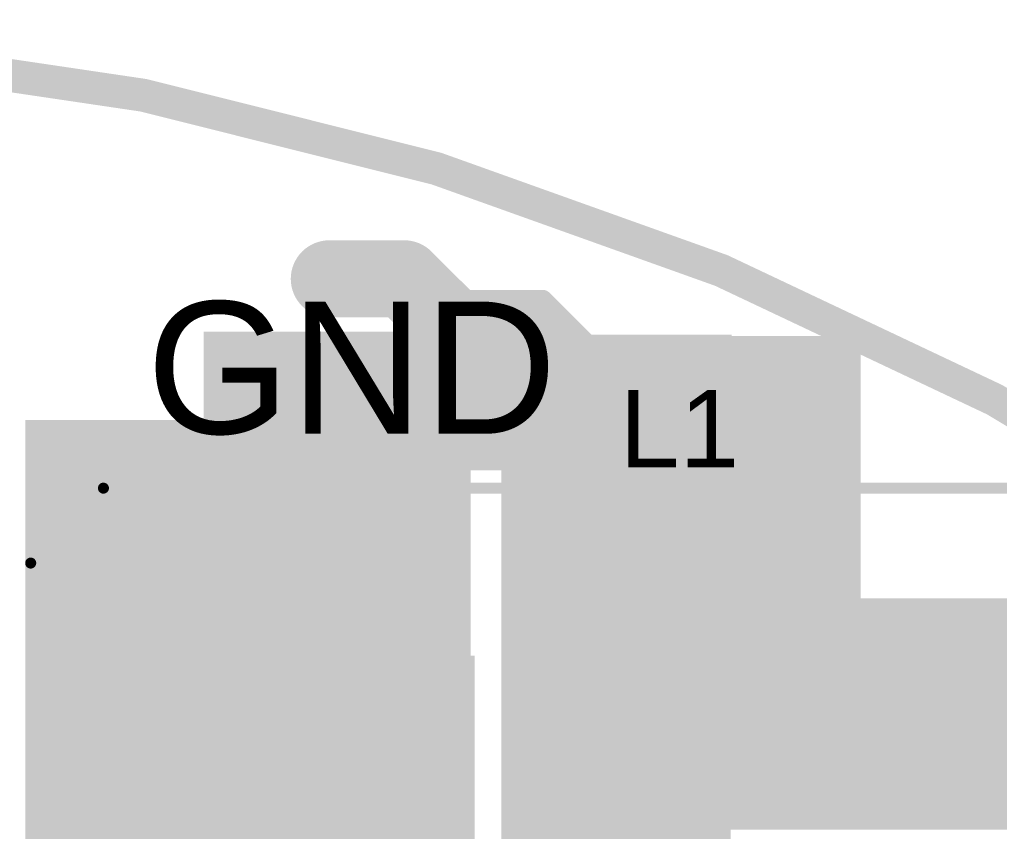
# Model space of a CAD drawing. Header units: millimetres. Extents: x -1.41 to 1.41, y -0.13 to 2.68.
# Drawn here: x 0.2165 to 0.661, y 2.3162 to 2.6847 of the extents above; entities that cross this region are included whole.
import ezdxf

# ---------------------------------------------------------------- set-up
doc = ezdxf.new("R2010")
doc.units = ezdxf.units.MM
doc.header["$MEASUREMENT"] = 0
for name, color, linetype in [('BottomLayer', 5, 'Continuous'), ('BottomPaste', 16, 'Continuous'), ('BottomSolder', 6, 'Continuous'), ('Mechanical2', 216, 'Continuous'), ('TopLayer', 1, 'Continuous'), ('TopOverlay', 2, 'Continuous'), ('TopPaste', 8, 'Continuous'), ('TopSolder', 216, 'Continuous'), ('ViaHoleLayer', 16, 'Continuous')]:
    doc.layers.add(name, color=color, linetype=linetype)
doc.styles.add('Arial', font='arial.ttf', dxfattribs={"height": 0.2})

# ---------------------------------------------------------------- blocks, each defined once
blk = doc.blocks.new('PNLS5020_330_B_41')
at = {"layer": 'BottomLayer'}
for points in [[(-0.02953, -0.09843), (-0.11614, -0.09843), (-0.11614, 0.09843), (-0.02953, 0.09843)], [(0.11614, -0.09843), (0.02953, -0.09843), (0.02953, 0.09843), (0.11614, 0.09843)]]:
    blk.add_hatch(color=5, dxfattribs=at).paths.add_polyline_path(points)
at = {"layer": 'BottomPaste'}
for points in [[(-0.02953, -0.09843), (-0.11614, -0.09843), (-0.11614, 0.09843), (-0.02953, 0.09843)], [(0.11614, -0.09843), (0.02953, -0.09843), (0.02953, 0.09843), (0.11614, 0.09843)]]:
    blk.add_hatch(color=16, dxfattribs=at).paths.add_polyline_path(points)
at = {"layer": 'BottomSolder'}
for points in [[(-0.02736, -0.10059), (-0.11831, -0.10059), (-0.11831, 0.10059), (-0.02736, 0.10059)], [(0.11831, -0.10059), (0.02736, -0.10059), (0.02736, 0.10059), (0.11831, 0.10059)]]:
    blk.add_hatch(color=6, dxfattribs=at).paths.add_polyline_path(points)
blk = doc.blocks.new('CAP1206_B_107')
at = {"layer": 'BottomLayer'}
for points in [[(-0.08, 0.035), (-0.02, 0.035), (-0.02, -0.035), (-0.08, -0.035)], [(0.02, 0.035), (0.08, 0.035), (0.08, -0.035), (0.02, -0.035)]]:
    blk.add_hatch(color=5, dxfattribs=at).paths.add_polyline_path(points)
at = {"layer": 'BottomPaste'}
for points in [[(-0.08, 0.035), (-0.02, 0.035), (-0.02, -0.035), (-0.08, -0.035)], [(0.02, 0.035), (0.08, 0.035), (0.08, -0.035), (0.02, -0.035)]]:
    blk.add_hatch(color=16, dxfattribs=at).paths.add_polyline_path(points)
at = {"layer": 'BottomSolder'}
for points in [[(-0.084, 0.039), (-0.016, 0.039), (-0.016, -0.039), (-0.084, -0.039)], [(0.016, 0.039), (0.084, 0.039), (0.084, -0.039), (0.016, -0.039)]]:
    blk.add_hatch(color=6, dxfattribs=at).paths.add_polyline_path(points)
blk = doc.blocks.new('SLF12575T_221M1R3_PF_126')
at = {"layer": 'TopOverlay', "const_width": 0.005}
for points in [[(0.25, -0.081), (0.25, -0.215)], [(0.217, -0.249), (-0.217, -0.249)]]:
    blk.add_lwpolyline(points, dxfattribs=at)
blk.add_lwpolyline([(0.25, -0.215, -0.414214), (0.217, -0.249)], format="xyb", dxfattribs=at)
at = {"layer": 'TopOverlay', "const_width": 0.0025}
for points in [[(0.24875, -0.215, 1), (0.25125, -0.215, 1)], [(0.24875, -0.215, 1), (0.25125, -0.215, 1)], [(0.21575, -0.249, 1), (0.21825, -0.249, 1)], [(0.21575, -0.249, 1), (0.21825, -0.249, 1)]]:
    blk.add_lwpolyline(points, format="xyb", close=True, dxfattribs=at)
blk = doc.blocks.new('TEST_POINT_132')
at = {"layer": 'TopLayer'}
blk.add_hatch(color=1, dxfattribs=at).paths.add_polyline_path([(0.015, 0.03), (-0.015, 0.03), (-0.03, 0.015), (-0.03, -0.015), (-0.015, -0.03), (0.015, -0.03), (0.03, -0.015), (0.03, 0.015)])
at = {"layer": 'TopPaste'}
blk.add_hatch(color=8, dxfattribs=at).paths.add_polyline_path([(0.015, 0.03), (-0.015, 0.03), (-0.03, 0.015), (-0.03, -0.015), (-0.015, -0.03), (0.015, -0.03), (0.03, -0.015), (0.03, 0.015)])
at = {"layer": 'TopSolder'}
blk.add_hatch(color=216, dxfattribs=at).paths.add_polyline_path([(0.017, 0.034), (-0.017, 0.034), (-0.034, 0.017), (-0.034, -0.017), (-0.017, -0.034), (0.017, -0.034), (0.034, -0.017), (0.034, 0.017)])
at = {"layer": 'TopOverlay', "const_width": 0.00787}
for points in [[(-0.017, 0.037), (-0.037, 0.017)], [(-0.017, 0.037), (0.017, 0.037)], [(-0.017, 0.037), (0.017, 0.037)], [(0.017, 0.037), (0.037, 0.017)], [(-0.037, 0.017), (-0.037, -0.017)], [(0.037, 0.017), (0.037, -0.017)], [(-0.037, -0.017), (-0.017, -0.037)], [(0.037, -0.017), (0.017, -0.037)], [(-0.017, -0.037), (0.017, -0.037)], [(-0.017, -0.037), (0.017, -0.037)]]:
    blk.add_lwpolyline(points, dxfattribs=at)
at = {"layer": 'TopOverlay', "const_width": 0.00394}
for points in [[(-0.01897, 0.037, 1), (-0.01503, 0.037, 1)], [(-0.01897, 0.037, 1), (-0.01503, 0.037, 1)], [(-0.01897, 0.037, 1), (-0.01503, 0.037, 1)], [(0.01503, 0.037, 1), (0.01897, 0.037, 1)], [(0.01503, 0.037, 1), (0.01897, 0.037, 1)], [(0.01503, 0.037, 1), (0.01897, 0.037, 1)], [(-0.03897, 0.017, 1), (-0.03503, 0.017, 1)], [(-0.03897, 0.017, 1), (-0.03503, 0.017, 1)], [(0.03503, 0.017, 1), (0.03897, 0.017, 1)], [(0.03503, 0.017, 1), (0.03897, 0.017, 1)], [(-0.03897, -0.017, 1), (-0.03503, -0.017, 1)], [(-0.03897, -0.017, 1), (-0.03503, -0.017, 1)], [(0.03503, -0.017, 1), (0.03897, -0.017, 1)], [(0.03503, -0.017, 1), (0.03897, -0.017, 1)], [(-0.01897, -0.037, 1), (-0.01503, -0.037, 1)], [(-0.01897, -0.037, 1), (-0.01503, -0.037, 1)], [(-0.01897, -0.037, 1), (-0.01503, -0.037, 1)], [(0.01503, -0.037, 1), (0.01897, -0.037, 1)], [(0.01503, -0.037, 1), (0.01897, -0.037, 1)], [(0.01503, -0.037, 1), (0.01897, -0.037, 1)]]:
    blk.add_lwpolyline(points, format="xyb", close=True, dxfattribs=at)

msp = doc.modelspace()

# ---------------------------------------------------------------- hatches: boundary and pattern name
at = {"layer": 'BottomLayer'}
h = msp.add_hatch(color=5, dxfattribs=at)
edge = h.paths.add_edge_path()
edge.add_arc((0.357, 2.567), 0.01181, 0, 360)
for points in [[(0.3, 2.173), (0.42117, 2.173), (0.42117, 2.543), (0.3, 2.543)], [(0.435, 2.32), (0.597, 2.32), (0.597, 2.541), (0.435, 2.541)], [(0.45, 2.477), (0.597, 2.477), (0.597, 2.541), (0.45, 2.541)], [(0.219, 2.318), (0.332, 2.318), (0.332, 2.503), (0.219, 2.503)], [(0.441, 2.32), (0.74, 2.32), (0.74, 2.42), (0.441, 2.42)], [(0.435, 2.271), (0.539, 2.271), (0.539, 2.326), (0.435, 2.326)]]:
    msp.add_hatch(color=5, dxfattribs=at).paths.add_polyline_path(points)
h = msp.add_hatch(color=5, dxfattribs=at)
edge = h.paths.add_edge_path()
edge.add_arc((0.557, 2.52712), 0.01181, 0, 360)
h = msp.add_hatch(color=5, dxfattribs=at)
edge = h.paths.add_edge_path()
edge.add_arc((0.582, 2.52712), 0.01181, 0, 360)
h = msp.add_hatch(color=5, dxfattribs=at)
edge = h.paths.add_edge_path()
edge.add_arc((0.557, 2.50285), 0.01181, 0, 360)
h = msp.add_hatch(color=5, dxfattribs=at)
edge = h.paths.add_edge_path()
edge.add_arc((0.582, 2.50285), 0.01181, 0, 360)
h = msp.add_hatch(color=5, dxfattribs=at)
edge = h.paths.add_edge_path()
edge.add_arc((0.234, 2.47882), 0.01181, 0, 360)
h = msp.add_hatch(color=5, dxfattribs=at)
edge = h.paths.add_edge_path()
edge.add_arc((0.26, 2.47882), 0.01181, 0, 360)
h = msp.add_hatch(color=5, dxfattribs=at)
edge = h.paths.add_edge_path()
edge.add_arc((0.286, 2.47882), 0.01181, 0, 360)
h = msp.add_hatch(color=5, dxfattribs=at)
edge = h.paths.add_edge_path()
edge.add_arc((0.557, 2.47859), 0.01181, 0, 360)
h = msp.add_hatch(color=5, dxfattribs=at)
edge = h.paths.add_edge_path()
edge.add_arc((0.582, 2.47859), 0.01181, 0, 360)
h = msp.add_hatch(color=5, dxfattribs=at)
edge = h.paths.add_edge_path()
edge.add_arc((0.234, 2.45451), 0.01181, 0, 360)
h = msp.add_hatch(color=5, dxfattribs=at)
edge = h.paths.add_edge_path()
edge.add_arc((0.26, 2.45451), 0.01181, 0, 360)
h = msp.add_hatch(color=5, dxfattribs=at)
edge = h.paths.add_edge_path()
edge.add_arc((0.286, 2.45451), 0.01181, 0, 360)
h = msp.add_hatch(color=5, dxfattribs=at)
edge = h.paths.add_edge_path()
edge.add_arc((0.557, 2.45432), 0.01181, 0, 360)
h = msp.add_hatch(color=5, dxfattribs=at)
edge = h.paths.add_edge_path()
edge.add_arc((0.582, 2.45432), 0.01181, 0, 360)
h = msp.add_hatch(color=5, dxfattribs=at)
edge = h.paths.add_edge_path()
edge.add_arc((0.234, 2.43021), 0.01181, 0, 360)
h = msp.add_hatch(color=5, dxfattribs=at)
edge = h.paths.add_edge_path()
edge.add_arc((0.26, 2.43021), 0.01181, 0, 360)
h = msp.add_hatch(color=5, dxfattribs=at)
edge = h.paths.add_edge_path()
edge.add_arc((0.286, 2.43021), 0.01181, 0, 360)
h = msp.add_hatch(color=5, dxfattribs=at)
edge = h.paths.add_edge_path()
edge.add_arc((0.557, 2.43006), 0.01181, 0, 360)
h = msp.add_hatch(color=5, dxfattribs=at)
edge = h.paths.add_edge_path()
edge.add_arc((0.582, 2.43006), 0.01181, 0, 360)
h = msp.add_hatch(color=5, dxfattribs=at)
edge = h.paths.add_edge_path()
edge.add_arc((0.234, 2.40591), 0.01181, 0, 360)
h = msp.add_hatch(color=5, dxfattribs=at)
edge = h.paths.add_edge_path()
edge.add_arc((0.26, 2.40591), 0.01181, 0, 360)
h = msp.add_hatch(color=5, dxfattribs=at)
edge = h.paths.add_edge_path()
edge.add_arc((0.286, 2.40591), 0.01181, 0, 360)
h = msp.add_hatch(color=5, dxfattribs=at)
edge = h.paths.add_edge_path()
edge.add_arc((0.557, 2.40579), 0.01181, 0, 360)
h = msp.add_hatch(color=5, dxfattribs=at)
edge = h.paths.add_edge_path()
edge.add_arc((0.582, 2.40579), 0.01181, 0, 360)
h = msp.add_hatch(color=5, dxfattribs=at)
edge = h.paths.add_edge_path()
edge.add_arc((0.234, 2.38161), 0.01181, 0, 360)
h = msp.add_hatch(color=5, dxfattribs=at)
edge = h.paths.add_edge_path()
edge.add_arc((0.26, 2.38161), 0.01181, 0, 360)
h = msp.add_hatch(color=5, dxfattribs=at)
edge = h.paths.add_edge_path()
edge.add_arc((0.286, 2.38161), 0.01181, 0, 360)
h = msp.add_hatch(color=5, dxfattribs=at)
edge = h.paths.add_edge_path()
edge.add_arc((0.3103, 2.38161), 0.01181, 0, 360)
h = msp.add_hatch(color=5, dxfattribs=at)
edge = h.paths.add_edge_path()
edge.add_arc((0.33461, 2.38161), 0.01181, 0, 360)
h = msp.add_hatch(color=5, dxfattribs=at)
edge = h.paths.add_edge_path()
edge.add_arc((0.35891, 2.38161), 0.01181, 0, 360)
h = msp.add_hatch(color=5, dxfattribs=at)
edge = h.paths.add_edge_path()
edge.add_arc((0.38321, 2.38161), 0.01181, 0, 360)
h = msp.add_hatch(color=5, dxfattribs=at)
edge = h.paths.add_edge_path()
edge.add_arc((0.40751, 2.38161), 0.01181, 0, 360)
h = msp.add_hatch(color=5, dxfattribs=at)
edge = h.paths.add_edge_path()
edge.add_arc((0.557, 2.38153), 0.01181, 0, 360)
h = msp.add_hatch(color=5, dxfattribs=at)
edge = h.paths.add_edge_path()
edge.add_arc((0.582, 2.38153), 0.01181, 0, 360)
h = msp.add_hatch(color=5, dxfattribs=at)
edge = h.paths.add_edge_path()
edge.add_arc((0.234, 2.3573), 0.01181, 0, 360)
h = msp.add_hatch(color=5, dxfattribs=at)
edge = h.paths.add_edge_path()
edge.add_arc((0.26, 2.3573), 0.01181, 0, 360)
h = msp.add_hatch(color=5, dxfattribs=at)
edge = h.paths.add_edge_path()
edge.add_arc((0.286, 2.3573), 0.01181, 0, 360)
h = msp.add_hatch(color=5, dxfattribs=at)
edge = h.paths.add_edge_path()
edge.add_arc((0.3103, 2.3573), 0.01181, 0, 360)
h = msp.add_hatch(color=5, dxfattribs=at)
edge = h.paths.add_edge_path()
edge.add_arc((0.33461, 2.3573), 0.01181, 0, 360)
h = msp.add_hatch(color=5, dxfattribs=at)
edge = h.paths.add_edge_path()
edge.add_arc((0.35891, 2.3573), 0.01181, 0, 360)
h = msp.add_hatch(color=5, dxfattribs=at)
edge = h.paths.add_edge_path()
edge.add_arc((0.38321, 2.3573), 0.01181, 0, 360)
h = msp.add_hatch(color=5, dxfattribs=at)
edge = h.paths.add_edge_path()
edge.add_arc((0.40751, 2.3573), 0.01181, 0, 360)
h = msp.add_hatch(color=5, dxfattribs=at)
edge = h.paths.add_edge_path()
edge.add_arc((0.45387, 2.35726), 0.01181, 0, 360)
h = msp.add_hatch(color=5, dxfattribs=at)
edge = h.paths.add_edge_path()
edge.add_arc((0.47999, 2.35726), 0.01181, 0, 360)
h = msp.add_hatch(color=5, dxfattribs=at)
edge = h.paths.add_edge_path()
edge.add_arc((0.5061, 2.35726), 0.01181, 0, 360)
h = msp.add_hatch(color=5, dxfattribs=at)
edge = h.paths.add_edge_path()
edge.add_arc((0.53222, 2.35726), 0.01181, 0, 360)
h = msp.add_hatch(color=5, dxfattribs=at)
edge = h.paths.add_edge_path()
edge.add_arc((0.557, 2.35726), 0.01181, 0, 360)
h = msp.add_hatch(color=5, dxfattribs=at)
edge = h.paths.add_edge_path()
edge.add_arc((0.582, 2.35726), 0.01181, 0, 360)
h = msp.add_hatch(color=5, dxfattribs=at)
edge = h.paths.add_edge_path()
edge.add_arc((0.234, 2.333), 0.01181, 0, 360)
h = msp.add_hatch(color=5, dxfattribs=at)
edge = h.paths.add_edge_path()
edge.add_arc((0.26, 2.333), 0.01181, 0, 360)
h = msp.add_hatch(color=5, dxfattribs=at)
edge = h.paths.add_edge_path()
edge.add_arc((0.286, 2.333), 0.01181, 0, 360)
h = msp.add_hatch(color=5, dxfattribs=at)
edge = h.paths.add_edge_path()
edge.add_arc((0.3103, 2.333), 0.01181, 0, 360)
h = msp.add_hatch(color=5, dxfattribs=at)
edge = h.paths.add_edge_path()
edge.add_arc((0.33461, 2.333), 0.01181, 0, 360)
h = msp.add_hatch(color=5, dxfattribs=at)
edge = h.paths.add_edge_path()
edge.add_arc((0.35891, 2.333), 0.01181, 0, 360)
h = msp.add_hatch(color=5, dxfattribs=at)
edge = h.paths.add_edge_path()
edge.add_arc((0.38321, 2.333), 0.01181, 0, 360)
h = msp.add_hatch(color=5, dxfattribs=at)
edge = h.paths.add_edge_path()
edge.add_arc((0.40751, 2.333), 0.01181, 0, 360)
h = msp.add_hatch(color=5, dxfattribs=at)
edge = h.paths.add_edge_path()
edge.add_arc((0.45387, 2.333), 0.01181, 0, 360)
h = msp.add_hatch(color=5, dxfattribs=at)
edge = h.paths.add_edge_path()
edge.add_arc((0.47999, 2.333), 0.01181, 0, 360)
h = msp.add_hatch(color=5, dxfattribs=at)
edge = h.paths.add_edge_path()
edge.add_arc((0.5061, 2.333), 0.01181, 0, 360)
h = msp.add_hatch(color=5, dxfattribs=at)
edge = h.paths.add_edge_path()
edge.add_arc((0.53222, 2.333), 0.01181, 0, 360)
h = msp.add_hatch(color=5, dxfattribs=at)
edge = h.paths.add_edge_path()
edge.add_arc((0.557, 2.333), 0.01181, 0, 360)
h = msp.add_hatch(color=5, dxfattribs=at)
edge = h.paths.add_edge_path()
edge.add_arc((0.582, 2.333), 0.01181, 0, 360)
h = msp.add_hatch(color=5, dxfattribs=at)
edge = h.paths.add_edge_path()
edge.add_arc((0.45387, 2.308), 0.01181, 0, 360)
h = msp.add_hatch(color=5, dxfattribs=at)
edge = h.paths.add_edge_path()
edge.add_arc((0.47999, 2.308), 0.01181, 0, 360)
at = {"layer": 'BottomSolder'}
h = msp.add_hatch(color=6, dxfattribs=at)
edge = h.paths.add_edge_path()
edge.add_arc((0.357, 2.567), 0.00591, 0, 360)
h = msp.add_hatch(color=6, dxfattribs=at)
edge = h.paths.add_edge_path()
edge.add_arc((0.557, 2.52712), 0.00591, 0, 360)
h = msp.add_hatch(color=6, dxfattribs=at)
edge = h.paths.add_edge_path()
edge.add_arc((0.582, 2.52712), 0.00591, 0, 360)
h = msp.add_hatch(color=6, dxfattribs=at)
edge = h.paths.add_edge_path()
edge.add_arc((0.557, 2.50285), 0.00591, 0, 360)
h = msp.add_hatch(color=6, dxfattribs=at)
edge = h.paths.add_edge_path()
edge.add_arc((0.582, 2.50285), 0.00591, 0, 360)
h = msp.add_hatch(color=6, dxfattribs=at)
edge = h.paths.add_edge_path()
edge.add_arc((0.234, 2.47882), 0.00591, 0, 360)
h = msp.add_hatch(color=6, dxfattribs=at)
edge = h.paths.add_edge_path()
edge.add_arc((0.26, 2.47882), 0.00591, 0, 360)
h = msp.add_hatch(color=6, dxfattribs=at)
edge = h.paths.add_edge_path()
edge.add_arc((0.286, 2.47882), 0.00591, 0, 360)
h = msp.add_hatch(color=6, dxfattribs=at)
edge = h.paths.add_edge_path()
edge.add_arc((0.557, 2.47859), 0.00591, 0, 360)
h = msp.add_hatch(color=6, dxfattribs=at)
edge = h.paths.add_edge_path()
edge.add_arc((0.582, 2.47859), 0.00591, 0, 360)
h = msp.add_hatch(color=6, dxfattribs=at)
edge = h.paths.add_edge_path()
edge.add_arc((0.234, 2.45451), 0.00591, 0, 360)
h = msp.add_hatch(color=6, dxfattribs=at)
edge = h.paths.add_edge_path()
edge.add_arc((0.26, 2.45451), 0.00591, 0, 360)
h = msp.add_hatch(color=6, dxfattribs=at)
edge = h.paths.add_edge_path()
edge.add_arc((0.286, 2.45451), 0.00591, 0, 360)
h = msp.add_hatch(color=6, dxfattribs=at)
edge = h.paths.add_edge_path()
edge.add_arc((0.557, 2.45432), 0.00591, 0, 360)
h = msp.add_hatch(color=6, dxfattribs=at)
edge = h.paths.add_edge_path()
edge.add_arc((0.582, 2.45432), 0.00591, 0, 360)
h = msp.add_hatch(color=6, dxfattribs=at)
edge = h.paths.add_edge_path()
edge.add_arc((0.234, 2.43021), 0.00591, 0, 360)
h = msp.add_hatch(color=6, dxfattribs=at)
edge = h.paths.add_edge_path()
edge.add_arc((0.26, 2.43021), 0.00591, 0, 360)
h = msp.add_hatch(color=6, dxfattribs=at)
edge = h.paths.add_edge_path()
edge.add_arc((0.286, 2.43021), 0.00591, 0, 360)
h = msp.add_hatch(color=6, dxfattribs=at)
edge = h.paths.add_edge_path()
edge.add_arc((0.557, 2.43006), 0.00591, 0, 360)
h = msp.add_hatch(color=6, dxfattribs=at)
edge = h.paths.add_edge_path()
edge.add_arc((0.582, 2.43006), 0.00591, 0, 360)
h = msp.add_hatch(color=6, dxfattribs=at)
edge = h.paths.add_edge_path()
edge.add_arc((0.234, 2.40591), 0.00591, 0, 360)
h = msp.add_hatch(color=6, dxfattribs=at)
edge = h.paths.add_edge_path()
edge.add_arc((0.26, 2.40591), 0.00591, 0, 360)
h = msp.add_hatch(color=6, dxfattribs=at)
edge = h.paths.add_edge_path()
edge.add_arc((0.286, 2.40591), 0.00591, 0, 360)
h = msp.add_hatch(color=6, dxfattribs=at)
edge = h.paths.add_edge_path()
edge.add_arc((0.557, 2.40579), 0.00591, 0, 360)
h = msp.add_hatch(color=6, dxfattribs=at)
edge = h.paths.add_edge_path()
edge.add_arc((0.582, 2.40579), 0.00591, 0, 360)
h = msp.add_hatch(color=6, dxfattribs=at)
edge = h.paths.add_edge_path()
edge.add_arc((0.234, 2.38161), 0.00591, 0, 360)
h = msp.add_hatch(color=6, dxfattribs=at)
edge = h.paths.add_edge_path()
edge.add_arc((0.26, 2.38161), 0.00591, 0, 360)
h = msp.add_hatch(color=6, dxfattribs=at)
edge = h.paths.add_edge_path()
edge.add_arc((0.286, 2.38161), 0.00591, 0, 360)
h = msp.add_hatch(color=6, dxfattribs=at)
edge = h.paths.add_edge_path()
edge.add_arc((0.3103, 2.38161), 0.00591, 0, 360)
h = msp.add_hatch(color=6, dxfattribs=at)
edge = h.paths.add_edge_path()
edge.add_arc((0.33461, 2.38161), 0.00591, 0, 360)
h = msp.add_hatch(color=6, dxfattribs=at)
edge = h.paths.add_edge_path()
edge.add_arc((0.35891, 2.38161), 0.00591, 0, 360)
h = msp.add_hatch(color=6, dxfattribs=at)
edge = h.paths.add_edge_path()
edge.add_arc((0.38321, 2.38161), 0.00591, 0, 360)
h = msp.add_hatch(color=6, dxfattribs=at)
edge = h.paths.add_edge_path()
edge.add_arc((0.40751, 2.38161), 0.00591, 0, 360)
h = msp.add_hatch(color=6, dxfattribs=at)
edge = h.paths.add_edge_path()
edge.add_arc((0.557, 2.38153), 0.00591, 0, 360)
h = msp.add_hatch(color=6, dxfattribs=at)
edge = h.paths.add_edge_path()
edge.add_arc((0.582, 2.38153), 0.00591, 0, 360)
h = msp.add_hatch(color=6, dxfattribs=at)
edge = h.paths.add_edge_path()
edge.add_arc((0.234, 2.3573), 0.00591, 0, 360)
h = msp.add_hatch(color=6, dxfattribs=at)
edge = h.paths.add_edge_path()
edge.add_arc((0.26, 2.3573), 0.00591, 0, 360)
h = msp.add_hatch(color=6, dxfattribs=at)
edge = h.paths.add_edge_path()
edge.add_arc((0.286, 2.3573), 0.00591, 0, 360)
h = msp.add_hatch(color=6, dxfattribs=at)
edge = h.paths.add_edge_path()
edge.add_arc((0.3103, 2.3573), 0.00591, 0, 360)
h = msp.add_hatch(color=6, dxfattribs=at)
edge = h.paths.add_edge_path()
edge.add_arc((0.33461, 2.3573), 0.00591, 0, 360)
h = msp.add_hatch(color=6, dxfattribs=at)
edge = h.paths.add_edge_path()
edge.add_arc((0.35891, 2.3573), 0.00591, 0, 360)
h = msp.add_hatch(color=6, dxfattribs=at)
edge = h.paths.add_edge_path()
edge.add_arc((0.38321, 2.3573), 0.00591, 0, 360)
h = msp.add_hatch(color=6, dxfattribs=at)
edge = h.paths.add_edge_path()
edge.add_arc((0.40751, 2.3573), 0.00591, 0, 360)
h = msp.add_hatch(color=6, dxfattribs=at)
edge = h.paths.add_edge_path()
edge.add_arc((0.45387, 2.35726), 0.00591, 0, 360)
h = msp.add_hatch(color=6, dxfattribs=at)
edge = h.paths.add_edge_path()
edge.add_arc((0.47999, 2.35726), 0.00591, 0, 360)
h = msp.add_hatch(color=6, dxfattribs=at)
edge = h.paths.add_edge_path()
edge.add_arc((0.5061, 2.35726), 0.00591, 0, 360)
h = msp.add_hatch(color=6, dxfattribs=at)
edge = h.paths.add_edge_path()
edge.add_arc((0.53222, 2.35726), 0.00591, 0, 360)
h = msp.add_hatch(color=6, dxfattribs=at)
edge = h.paths.add_edge_path()
edge.add_arc((0.557, 2.35726), 0.00591, 0, 360)
h = msp.add_hatch(color=6, dxfattribs=at)
edge = h.paths.add_edge_path()
edge.add_arc((0.582, 2.35726), 0.00591, 0, 360)
h = msp.add_hatch(color=6, dxfattribs=at)
edge = h.paths.add_edge_path()
edge.add_arc((0.234, 2.333), 0.00591, 0, 360)
h = msp.add_hatch(color=6, dxfattribs=at)
edge = h.paths.add_edge_path()
edge.add_arc((0.26, 2.333), 0.00591, 0, 360)
h = msp.add_hatch(color=6, dxfattribs=at)
edge = h.paths.add_edge_path()
edge.add_arc((0.286, 2.333), 0.00591, 0, 360)
h = msp.add_hatch(color=6, dxfattribs=at)
edge = h.paths.add_edge_path()
edge.add_arc((0.3103, 2.333), 0.00591, 0, 360)
h = msp.add_hatch(color=6, dxfattribs=at)
edge = h.paths.add_edge_path()
edge.add_arc((0.33461, 2.333), 0.00591, 0, 360)
h = msp.add_hatch(color=6, dxfattribs=at)
edge = h.paths.add_edge_path()
edge.add_arc((0.35891, 2.333), 0.00591, 0, 360)
h = msp.add_hatch(color=6, dxfattribs=at)
edge = h.paths.add_edge_path()
edge.add_arc((0.38321, 2.333), 0.00591, 0, 360)
h = msp.add_hatch(color=6, dxfattribs=at)
edge = h.paths.add_edge_path()
edge.add_arc((0.40751, 2.333), 0.00591, 0, 360)
h = msp.add_hatch(color=6, dxfattribs=at)
edge = h.paths.add_edge_path()
edge.add_arc((0.45387, 2.333), 0.00591, 0, 360)
h = msp.add_hatch(color=6, dxfattribs=at)
edge = h.paths.add_edge_path()
edge.add_arc((0.47999, 2.333), 0.00591, 0, 360)
h = msp.add_hatch(color=6, dxfattribs=at)
edge = h.paths.add_edge_path()
edge.add_arc((0.5061, 2.333), 0.00591, 0, 360)
h = msp.add_hatch(color=6, dxfattribs=at)
edge = h.paths.add_edge_path()
edge.add_arc((0.53222, 2.333), 0.00591, 0, 360)
h = msp.add_hatch(color=6, dxfattribs=at)
edge = h.paths.add_edge_path()
edge.add_arc((0.557, 2.333), 0.00591, 0, 360)
h = msp.add_hatch(color=6, dxfattribs=at)
edge = h.paths.add_edge_path()
edge.add_arc((0.582, 2.333), 0.00591, 0, 360)
at = {"layer": 'TopLayer'}
h = msp.add_hatch(color=1, dxfattribs=at)
edge = h.paths.add_edge_path()
edge.add_arc((0.357, 2.567), 0.01181, 0, 360)
for points in [[(0.598, 2.539), (0.53, 2.539), (0.53, 2.359), (0.598, 2.359)], [(0.219, 2.308), (0.304, 2.308), (0.304, 2.499), (0.219, 2.499)], [(0.589, 2.317), (0.739, 2.317), (0.739, 2.422), (0.589, 2.422)], [(0.423, 2.308), (0.423, 2.396), (0.242, 2.396), (0.242, 2.308)], [(0.437, 2.396), (0.437, 2.317), (0.603, 2.317), (0.603, 2.396)], [(0.437, 2.26266), (0.5085, 2.26266), (0.5085, 2.372), (0.437, 2.372)]]:
    msp.add_hatch(color=1, dxfattribs=at).paths.add_polyline_path(points)
h = msp.add_hatch(color=1, dxfattribs=at)
edge = h.paths.add_edge_path()
edge.add_arc((0.557, 2.52712), 0.01181, 0, 360)
h = msp.add_hatch(color=1, dxfattribs=at)
edge = h.paths.add_edge_path()
edge.add_arc((0.582, 2.52712), 0.01181, 0, 360)
h = msp.add_hatch(color=1, dxfattribs=at)
edge = h.paths.add_edge_path()
edge.add_arc((0.557, 2.50285), 0.01181, 0, 360)
h = msp.add_hatch(color=1, dxfattribs=at)
edge = h.paths.add_edge_path()
edge.add_arc((0.582, 2.50285), 0.01181, 0, 360)
h = msp.add_hatch(color=1, dxfattribs=at)
edge = h.paths.add_edge_path()
edge.add_arc((0.234, 2.47882), 0.01181, 0, 360)
h = msp.add_hatch(color=1, dxfattribs=at)
edge = h.paths.add_edge_path()
edge.add_arc((0.26, 2.47882), 0.01181, 0, 360)
h = msp.add_hatch(color=1, dxfattribs=at)
edge = h.paths.add_edge_path()
edge.add_arc((0.286, 2.47882), 0.01181, 0, 360)
h = msp.add_hatch(color=1, dxfattribs=at)
edge = h.paths.add_edge_path()
edge.add_arc((0.557, 2.47859), 0.01181, 0, 360)
h = msp.add_hatch(color=1, dxfattribs=at)
edge = h.paths.add_edge_path()
edge.add_arc((0.582, 2.47859), 0.01181, 0, 360)
h = msp.add_hatch(color=1, dxfattribs=at)
edge = h.paths.add_edge_path()
edge.add_arc((0.234, 2.45451), 0.01181, 0, 360)
h = msp.add_hatch(color=1, dxfattribs=at)
edge = h.paths.add_edge_path()
edge.add_arc((0.26, 2.45451), 0.01181, 0, 360)
h = msp.add_hatch(color=1, dxfattribs=at)
edge = h.paths.add_edge_path()
edge.add_arc((0.286, 2.45451), 0.01181, 0, 360)
h = msp.add_hatch(color=1, dxfattribs=at)
edge = h.paths.add_edge_path()
edge.add_arc((0.557, 2.45432), 0.01181, 0, 360)
h = msp.add_hatch(color=1, dxfattribs=at)
edge = h.paths.add_edge_path()
edge.add_arc((0.582, 2.45432), 0.01181, 0, 360)
h = msp.add_hatch(color=1, dxfattribs=at)
edge = h.paths.add_edge_path()
edge.add_arc((0.234, 2.43021), 0.01181, 0, 360)
h = msp.add_hatch(color=1, dxfattribs=at)
edge = h.paths.add_edge_path()
edge.add_arc((0.26, 2.43021), 0.01181, 0, 360)
h = msp.add_hatch(color=1, dxfattribs=at)
edge = h.paths.add_edge_path()
edge.add_arc((0.286, 2.43021), 0.01181, 0, 360)
h = msp.add_hatch(color=1, dxfattribs=at)
edge = h.paths.add_edge_path()
edge.add_arc((0.557, 2.43006), 0.01181, 0, 360)
h = msp.add_hatch(color=1, dxfattribs=at)
edge = h.paths.add_edge_path()
edge.add_arc((0.582, 2.43006), 0.01181, 0, 360)
h = msp.add_hatch(color=1, dxfattribs=at)
edge = h.paths.add_edge_path()
edge.add_arc((0.234, 2.40591), 0.01181, 0, 360)
h = msp.add_hatch(color=1, dxfattribs=at)
edge = h.paths.add_edge_path()
edge.add_arc((0.26, 2.40591), 0.01181, 0, 360)
h = msp.add_hatch(color=1, dxfattribs=at)
edge = h.paths.add_edge_path()
edge.add_arc((0.286, 2.40591), 0.01181, 0, 360)
h = msp.add_hatch(color=1, dxfattribs=at)
edge = h.paths.add_edge_path()
edge.add_arc((0.557, 2.40579), 0.01181, 0, 360)
h = msp.add_hatch(color=1, dxfattribs=at)
edge = h.paths.add_edge_path()
edge.add_arc((0.582, 2.40579), 0.01181, 0, 360)
h = msp.add_hatch(color=1, dxfattribs=at)
edge = h.paths.add_edge_path()
edge.add_arc((0.234, 2.38161), 0.01181, 0, 360)
h = msp.add_hatch(color=1, dxfattribs=at)
edge = h.paths.add_edge_path()
edge.add_arc((0.26, 2.38161), 0.01181, 0, 360)
h = msp.add_hatch(color=1, dxfattribs=at)
edge = h.paths.add_edge_path()
edge.add_arc((0.286, 2.38161), 0.01181, 0, 360)
h = msp.add_hatch(color=1, dxfattribs=at)
edge = h.paths.add_edge_path()
edge.add_arc((0.3103, 2.38161), 0.01181, 0, 360)
h = msp.add_hatch(color=1, dxfattribs=at)
edge = h.paths.add_edge_path()
edge.add_arc((0.33461, 2.38161), 0.01181, 0, 360)
h = msp.add_hatch(color=1, dxfattribs=at)
edge = h.paths.add_edge_path()
edge.add_arc((0.35891, 2.38161), 0.01181, 0, 360)
h = msp.add_hatch(color=1, dxfattribs=at)
edge = h.paths.add_edge_path()
edge.add_arc((0.38321, 2.38161), 0.01181, 0, 360)
h = msp.add_hatch(color=1, dxfattribs=at)
edge = h.paths.add_edge_path()
edge.add_arc((0.40751, 2.38161), 0.01181, 0, 360)
h = msp.add_hatch(color=1, dxfattribs=at)
edge = h.paths.add_edge_path()
edge.add_arc((0.557, 2.38153), 0.01181, 0, 360)
h = msp.add_hatch(color=1, dxfattribs=at)
edge = h.paths.add_edge_path()
edge.add_arc((0.582, 2.38153), 0.01181, 0, 360)
h = msp.add_hatch(color=1, dxfattribs=at)
edge = h.paths.add_edge_path()
edge.add_arc((0.234, 2.3573), 0.01181, 0, 360)
h = msp.add_hatch(color=1, dxfattribs=at)
edge = h.paths.add_edge_path()
edge.add_arc((0.26, 2.3573), 0.01181, 0, 360)
h = msp.add_hatch(color=1, dxfattribs=at)
edge = h.paths.add_edge_path()
edge.add_arc((0.286, 2.3573), 0.01181, 0, 360)
h = msp.add_hatch(color=1, dxfattribs=at)
edge = h.paths.add_edge_path()
edge.add_arc((0.3103, 2.3573), 0.01181, 0, 360)
h = msp.add_hatch(color=1, dxfattribs=at)
edge = h.paths.add_edge_path()
edge.add_arc((0.33461, 2.3573), 0.01181, 0, 360)
h = msp.add_hatch(color=1, dxfattribs=at)
edge = h.paths.add_edge_path()
edge.add_arc((0.35891, 2.3573), 0.01181, 0, 360)
h = msp.add_hatch(color=1, dxfattribs=at)
edge = h.paths.add_edge_path()
edge.add_arc((0.38321, 2.3573), 0.01181, 0, 360)
h = msp.add_hatch(color=1, dxfattribs=at)
edge = h.paths.add_edge_path()
edge.add_arc((0.40751, 2.3573), 0.01181, 0, 360)
h = msp.add_hatch(color=1, dxfattribs=at)
edge = h.paths.add_edge_path()
edge.add_arc((0.45387, 2.35726), 0.01181, 0, 360)
h = msp.add_hatch(color=1, dxfattribs=at)
edge = h.paths.add_edge_path()
edge.add_arc((0.47999, 2.35726), 0.01181, 0, 360)
h = msp.add_hatch(color=1, dxfattribs=at)
edge = h.paths.add_edge_path()
edge.add_arc((0.5061, 2.35726), 0.01181, 0, 360)
h = msp.add_hatch(color=1, dxfattribs=at)
edge = h.paths.add_edge_path()
edge.add_arc((0.53222, 2.35726), 0.01181, 0, 360)
h = msp.add_hatch(color=1, dxfattribs=at)
edge = h.paths.add_edge_path()
edge.add_arc((0.557, 2.35726), 0.01181, 0, 360)
h = msp.add_hatch(color=1, dxfattribs=at)
edge = h.paths.add_edge_path()
edge.add_arc((0.582, 2.35726), 0.01181, 0, 360)
h = msp.add_hatch(color=1, dxfattribs=at)
edge = h.paths.add_edge_path()
edge.add_arc((0.234, 2.333), 0.01181, 0, 360)
h = msp.add_hatch(color=1, dxfattribs=at)
edge = h.paths.add_edge_path()
edge.add_arc((0.26, 2.333), 0.01181, 0, 360)
h = msp.add_hatch(color=1, dxfattribs=at)
edge = h.paths.add_edge_path()
edge.add_arc((0.286, 2.333), 0.01181, 0, 360)
h = msp.add_hatch(color=1, dxfattribs=at)
edge = h.paths.add_edge_path()
edge.add_arc((0.3103, 2.333), 0.01181, 0, 360)
h = msp.add_hatch(color=1, dxfattribs=at)
edge = h.paths.add_edge_path()
edge.add_arc((0.33461, 2.333), 0.01181, 0, 360)
h = msp.add_hatch(color=1, dxfattribs=at)
edge = h.paths.add_edge_path()
edge.add_arc((0.35891, 2.333), 0.01181, 0, 360)
h = msp.add_hatch(color=1, dxfattribs=at)
edge = h.paths.add_edge_path()
edge.add_arc((0.38321, 2.333), 0.01181, 0, 360)
h = msp.add_hatch(color=1, dxfattribs=at)
edge = h.paths.add_edge_path()
edge.add_arc((0.40751, 2.333), 0.01181, 0, 360)
h = msp.add_hatch(color=1, dxfattribs=at)
edge = h.paths.add_edge_path()
edge.add_arc((0.45387, 2.333), 0.01181, 0, 360)
h = msp.add_hatch(color=1, dxfattribs=at)
edge = h.paths.add_edge_path()
edge.add_arc((0.47999, 2.333), 0.01181, 0, 360)
h = msp.add_hatch(color=1, dxfattribs=at)
edge = h.paths.add_edge_path()
edge.add_arc((0.5061, 2.333), 0.01181, 0, 360)
h = msp.add_hatch(color=1, dxfattribs=at)
edge = h.paths.add_edge_path()
edge.add_arc((0.53222, 2.333), 0.01181, 0, 360)
h = msp.add_hatch(color=1, dxfattribs=at)
edge = h.paths.add_edge_path()
edge.add_arc((0.557, 2.333), 0.01181, 0, 360)
h = msp.add_hatch(color=1, dxfattribs=at)
edge = h.paths.add_edge_path()
edge.add_arc((0.582, 2.333), 0.01181, 0, 360)
h = msp.add_hatch(color=1, dxfattribs=at)
edge = h.paths.add_edge_path()
edge.add_arc((0.45387, 2.308), 0.01181, 0, 360)
h = msp.add_hatch(color=1, dxfattribs=at)
edge = h.paths.add_edge_path()
edge.add_arc((0.47999, 2.308), 0.01181, 0, 360)
at = {"layer": 'TopSolder'}
h = msp.add_hatch(color=216, dxfattribs=at)
edge = h.paths.add_edge_path()
edge.add_arc((0.357, 2.567), 0.00591, 0, 360)
h = msp.add_hatch(color=216, dxfattribs=at)
edge = h.paths.add_edge_path()
edge.add_arc((0.557, 2.52712), 0.00591, 0, 360)
h = msp.add_hatch(color=216, dxfattribs=at)
edge = h.paths.add_edge_path()
edge.add_arc((0.582, 2.52712), 0.00591, 0, 360)
h = msp.add_hatch(color=216, dxfattribs=at)
edge = h.paths.add_edge_path()
edge.add_arc((0.557, 2.50285), 0.00591, 0, 360)
h = msp.add_hatch(color=216, dxfattribs=at)
edge = h.paths.add_edge_path()
edge.add_arc((0.582, 2.50285), 0.00591, 0, 360)
h = msp.add_hatch(color=216, dxfattribs=at)
edge = h.paths.add_edge_path()
edge.add_arc((0.234, 2.47882), 0.00591, 0, 360)
h = msp.add_hatch(color=216, dxfattribs=at)
edge = h.paths.add_edge_path()
edge.add_arc((0.26, 2.47882), 0.00591, 0, 360)
h = msp.add_hatch(color=216, dxfattribs=at)
edge = h.paths.add_edge_path()
edge.add_arc((0.286, 2.47882), 0.00591, 0, 360)
h = msp.add_hatch(color=216, dxfattribs=at)
edge = h.paths.add_edge_path()
edge.add_arc((0.557, 2.47859), 0.00591, 0, 360)
h = msp.add_hatch(color=216, dxfattribs=at)
edge = h.paths.add_edge_path()
edge.add_arc((0.582, 2.47859), 0.00591, 0, 360)
h = msp.add_hatch(color=216, dxfattribs=at)
edge = h.paths.add_edge_path()
edge.add_arc((0.234, 2.45451), 0.00591, 0, 360)
h = msp.add_hatch(color=216, dxfattribs=at)
edge = h.paths.add_edge_path()
edge.add_arc((0.26, 2.45451), 0.00591, 0, 360)
h = msp.add_hatch(color=216, dxfattribs=at)
edge = h.paths.add_edge_path()
edge.add_arc((0.286, 2.45451), 0.00591, 0, 360)
h = msp.add_hatch(color=216, dxfattribs=at)
edge = h.paths.add_edge_path()
edge.add_arc((0.557, 2.45432), 0.00591, 0, 360)
h = msp.add_hatch(color=216, dxfattribs=at)
edge = h.paths.add_edge_path()
edge.add_arc((0.582, 2.45432), 0.00591, 0, 360)
h = msp.add_hatch(color=216, dxfattribs=at)
edge = h.paths.add_edge_path()
edge.add_arc((0.234, 2.43021), 0.00591, 0, 360)
h = msp.add_hatch(color=216, dxfattribs=at)
edge = h.paths.add_edge_path()
edge.add_arc((0.26, 2.43021), 0.00591, 0, 360)
h = msp.add_hatch(color=216, dxfattribs=at)
edge = h.paths.add_edge_path()
edge.add_arc((0.286, 2.43021), 0.00591, 0, 360)
h = msp.add_hatch(color=216, dxfattribs=at)
edge = h.paths.add_edge_path()
edge.add_arc((0.557, 2.43006), 0.00591, 0, 360)
h = msp.add_hatch(color=216, dxfattribs=at)
edge = h.paths.add_edge_path()
edge.add_arc((0.582, 2.43006), 0.00591, 0, 360)
h = msp.add_hatch(color=216, dxfattribs=at)
edge = h.paths.add_edge_path()
edge.add_arc((0.234, 2.40591), 0.00591, 0, 360)
h = msp.add_hatch(color=216, dxfattribs=at)
edge = h.paths.add_edge_path()
edge.add_arc((0.26, 2.40591), 0.00591, 0, 360)
h = msp.add_hatch(color=216, dxfattribs=at)
edge = h.paths.add_edge_path()
edge.add_arc((0.286, 2.40591), 0.00591, 0, 360)
h = msp.add_hatch(color=216, dxfattribs=at)
edge = h.paths.add_edge_path()
edge.add_arc((0.557, 2.40579), 0.00591, 0, 360)
h = msp.add_hatch(color=216, dxfattribs=at)
edge = h.paths.add_edge_path()
edge.add_arc((0.582, 2.40579), 0.00591, 0, 360)
h = msp.add_hatch(color=216, dxfattribs=at)
edge = h.paths.add_edge_path()
edge.add_arc((0.234, 2.38161), 0.00591, 0, 360)
h = msp.add_hatch(color=216, dxfattribs=at)
edge = h.paths.add_edge_path()
edge.add_arc((0.26, 2.38161), 0.00591, 0, 360)
h = msp.add_hatch(color=216, dxfattribs=at)
edge = h.paths.add_edge_path()
edge.add_arc((0.286, 2.38161), 0.00591, 0, 360)
h = msp.add_hatch(color=216, dxfattribs=at)
edge = h.paths.add_edge_path()
edge.add_arc((0.3103, 2.38161), 0.00591, 0, 360)
h = msp.add_hatch(color=216, dxfattribs=at)
edge = h.paths.add_edge_path()
edge.add_arc((0.33461, 2.38161), 0.00591, 0, 360)
h = msp.add_hatch(color=216, dxfattribs=at)
edge = h.paths.add_edge_path()
edge.add_arc((0.35891, 2.38161), 0.00591, 0, 360)
h = msp.add_hatch(color=216, dxfattribs=at)
edge = h.paths.add_edge_path()
edge.add_arc((0.38321, 2.38161), 0.00591, 0, 360)
h = msp.add_hatch(color=216, dxfattribs=at)
edge = h.paths.add_edge_path()
edge.add_arc((0.40751, 2.38161), 0.00591, 0, 360)
h = msp.add_hatch(color=216, dxfattribs=at)
edge = h.paths.add_edge_path()
edge.add_arc((0.557, 2.38153), 0.00591, 0, 360)
h = msp.add_hatch(color=216, dxfattribs=at)
edge = h.paths.add_edge_path()
edge.add_arc((0.582, 2.38153), 0.00591, 0, 360)
h = msp.add_hatch(color=216, dxfattribs=at)
edge = h.paths.add_edge_path()
edge.add_arc((0.234, 2.3573), 0.00591, 0, 360)
h = msp.add_hatch(color=216, dxfattribs=at)
edge = h.paths.add_edge_path()
edge.add_arc((0.26, 2.3573), 0.00591, 0, 360)
h = msp.add_hatch(color=216, dxfattribs=at)
edge = h.paths.add_edge_path()
edge.add_arc((0.286, 2.3573), 0.00591, 0, 360)
h = msp.add_hatch(color=216, dxfattribs=at)
edge = h.paths.add_edge_path()
edge.add_arc((0.3103, 2.3573), 0.00591, 0, 360)
h = msp.add_hatch(color=216, dxfattribs=at)
edge = h.paths.add_edge_path()
edge.add_arc((0.33461, 2.3573), 0.00591, 0, 360)
h = msp.add_hatch(color=216, dxfattribs=at)
edge = h.paths.add_edge_path()
edge.add_arc((0.35891, 2.3573), 0.00591, 0, 360)
h = msp.add_hatch(color=216, dxfattribs=at)
edge = h.paths.add_edge_path()
edge.add_arc((0.38321, 2.3573), 0.00591, 0, 360)
h = msp.add_hatch(color=216, dxfattribs=at)
edge = h.paths.add_edge_path()
edge.add_arc((0.40751, 2.3573), 0.00591, 0, 360)
h = msp.add_hatch(color=216, dxfattribs=at)
edge = h.paths.add_edge_path()
edge.add_arc((0.45387, 2.35726), 0.00591, 0, 360)
h = msp.add_hatch(color=216, dxfattribs=at)
edge = h.paths.add_edge_path()
edge.add_arc((0.47999, 2.35726), 0.00591, 0, 360)
h = msp.add_hatch(color=216, dxfattribs=at)
edge = h.paths.add_edge_path()
edge.add_arc((0.5061, 2.35726), 0.00591, 0, 360)
h = msp.add_hatch(color=216, dxfattribs=at)
edge = h.paths.add_edge_path()
edge.add_arc((0.53222, 2.35726), 0.00591, 0, 360)
h = msp.add_hatch(color=216, dxfattribs=at)
edge = h.paths.add_edge_path()
edge.add_arc((0.557, 2.35726), 0.00591, 0, 360)
h = msp.add_hatch(color=216, dxfattribs=at)
edge = h.paths.add_edge_path()
edge.add_arc((0.582, 2.35726), 0.00591, 0, 360)
h = msp.add_hatch(color=216, dxfattribs=at)
edge = h.paths.add_edge_path()
edge.add_arc((0.234, 2.333), 0.00591, 0, 360)
h = msp.add_hatch(color=216, dxfattribs=at)
edge = h.paths.add_edge_path()
edge.add_arc((0.26, 2.333), 0.00591, 0, 360)
h = msp.add_hatch(color=216, dxfattribs=at)
edge = h.paths.add_edge_path()
edge.add_arc((0.286, 2.333), 0.00591, 0, 360)
h = msp.add_hatch(color=216, dxfattribs=at)
edge = h.paths.add_edge_path()
edge.add_arc((0.3103, 2.333), 0.00591, 0, 360)
h = msp.add_hatch(color=216, dxfattribs=at)
edge = h.paths.add_edge_path()
edge.add_arc((0.33461, 2.333), 0.00591, 0, 360)
h = msp.add_hatch(color=216, dxfattribs=at)
edge = h.paths.add_edge_path()
edge.add_arc((0.35891, 2.333), 0.00591, 0, 360)
h = msp.add_hatch(color=216, dxfattribs=at)
edge = h.paths.add_edge_path()
edge.add_arc((0.38321, 2.333), 0.00591, 0, 360)
h = msp.add_hatch(color=216, dxfattribs=at)
edge = h.paths.add_edge_path()
edge.add_arc((0.40751, 2.333), 0.00591, 0, 360)
h = msp.add_hatch(color=216, dxfattribs=at)
edge = h.paths.add_edge_path()
edge.add_arc((0.45387, 2.333), 0.00591, 0, 360)
h = msp.add_hatch(color=216, dxfattribs=at)
edge = h.paths.add_edge_path()
edge.add_arc((0.47999, 2.333), 0.00591, 0, 360)
h = msp.add_hatch(color=216, dxfattribs=at)
edge = h.paths.add_edge_path()
edge.add_arc((0.5061, 2.333), 0.00591, 0, 360)
h = msp.add_hatch(color=216, dxfattribs=at)
edge = h.paths.add_edge_path()
edge.add_arc((0.53222, 2.333), 0.00591, 0, 360)
h = msp.add_hatch(color=216, dxfattribs=at)
edge = h.paths.add_edge_path()
edge.add_arc((0.557, 2.333), 0.00591, 0, 360)
h = msp.add_hatch(color=216, dxfattribs=at)
edge = h.paths.add_edge_path()
edge.add_arc((0.582, 2.333), 0.00591, 0, 360)
at = {"layer": 'ViaHoleLayer'}
h = msp.add_hatch(color=16, dxfattribs=at)
edge = h.paths.add_edge_path()
edge.add_arc((0.357, 2.567), 0.00591, 0, 360)
h = msp.add_hatch(color=16, dxfattribs=at)
edge = h.paths.add_edge_path()
edge.add_arc((0.557, 2.52712), 0.00591, 0, 360)
h = msp.add_hatch(color=16, dxfattribs=at)
edge = h.paths.add_edge_path()
edge.add_arc((0.582, 2.52712), 0.00591, 0, 360)
h = msp.add_hatch(color=16, dxfattribs=at)
edge = h.paths.add_edge_path()
edge.add_arc((0.557, 2.50285), 0.00591, 0, 360)
h = msp.add_hatch(color=16, dxfattribs=at)
edge = h.paths.add_edge_path()
edge.add_arc((0.582, 2.50285), 0.00591, 0, 360)
h = msp.add_hatch(color=16, dxfattribs=at)
edge = h.paths.add_edge_path()
edge.add_arc((0.234, 2.47882), 0.00591, 0, 360)
h = msp.add_hatch(color=16, dxfattribs=at)
edge = h.paths.add_edge_path()
edge.add_arc((0.26, 2.47882), 0.00591, 0, 360)
h = msp.add_hatch(color=16, dxfattribs=at)
edge = h.paths.add_edge_path()
edge.add_arc((0.286, 2.47882), 0.00591, 0, 360)
h = msp.add_hatch(color=16, dxfattribs=at)
edge = h.paths.add_edge_path()
edge.add_arc((0.557, 2.47859), 0.00591, 0, 360)
h = msp.add_hatch(color=16, dxfattribs=at)
edge = h.paths.add_edge_path()
edge.add_arc((0.582, 2.47859), 0.00591, 0, 360)
h = msp.add_hatch(color=16, dxfattribs=at)
edge = h.paths.add_edge_path()
edge.add_arc((0.234, 2.45451), 0.00591, 0, 360)
h = msp.add_hatch(color=16, dxfattribs=at)
edge = h.paths.add_edge_path()
edge.add_arc((0.26, 2.45451), 0.00591, 0, 360)
h = msp.add_hatch(color=16, dxfattribs=at)
edge = h.paths.add_edge_path()
edge.add_arc((0.286, 2.45451), 0.00591, 0, 360)
h = msp.add_hatch(color=16, dxfattribs=at)
edge = h.paths.add_edge_path()
edge.add_arc((0.557, 2.45432), 0.00591, 0, 360)
h = msp.add_hatch(color=16, dxfattribs=at)
edge = h.paths.add_edge_path()
edge.add_arc((0.582, 2.45432), 0.00591, 0, 360)
h = msp.add_hatch(color=16, dxfattribs=at)
edge = h.paths.add_edge_path()
edge.add_arc((0.234, 2.43021), 0.00591, 0, 360)
h = msp.add_hatch(color=16, dxfattribs=at)
edge = h.paths.add_edge_path()
edge.add_arc((0.26, 2.43021), 0.00591, 0, 360)
h = msp.add_hatch(color=16, dxfattribs=at)
edge = h.paths.add_edge_path()
edge.add_arc((0.286, 2.43021), 0.00591, 0, 360)
h = msp.add_hatch(color=16, dxfattribs=at)
edge = h.paths.add_edge_path()
edge.add_arc((0.557, 2.43006), 0.00591, 0, 360)
h = msp.add_hatch(color=16, dxfattribs=at)
edge = h.paths.add_edge_path()
edge.add_arc((0.582, 2.43006), 0.00591, 0, 360)
h = msp.add_hatch(color=16, dxfattribs=at)
edge = h.paths.add_edge_path()
edge.add_arc((0.234, 2.40591), 0.00591, 0, 360)
h = msp.add_hatch(color=16, dxfattribs=at)
edge = h.paths.add_edge_path()
edge.add_arc((0.26, 2.40591), 0.00591, 0, 360)
h = msp.add_hatch(color=16, dxfattribs=at)
edge = h.paths.add_edge_path()
edge.add_arc((0.286, 2.40591), 0.00591, 0, 360)
h = msp.add_hatch(color=16, dxfattribs=at)
edge = h.paths.add_edge_path()
edge.add_arc((0.557, 2.40579), 0.00591, 0, 360)
h = msp.add_hatch(color=16, dxfattribs=at)
edge = h.paths.add_edge_path()
edge.add_arc((0.582, 2.40579), 0.00591, 0, 360)
h = msp.add_hatch(color=16, dxfattribs=at)
edge = h.paths.add_edge_path()
edge.add_arc((0.234, 2.38161), 0.00591, 0, 360)
h = msp.add_hatch(color=16, dxfattribs=at)
edge = h.paths.add_edge_path()
edge.add_arc((0.26, 2.38161), 0.00591, 0, 360)
h = msp.add_hatch(color=16, dxfattribs=at)
edge = h.paths.add_edge_path()
edge.add_arc((0.286, 2.38161), 0.00591, 0, 360)
h = msp.add_hatch(color=16, dxfattribs=at)
edge = h.paths.add_edge_path()
edge.add_arc((0.3103, 2.38161), 0.00591, 0, 360)
h = msp.add_hatch(color=16, dxfattribs=at)
edge = h.paths.add_edge_path()
edge.add_arc((0.33461, 2.38161), 0.00591, 0, 360)
h = msp.add_hatch(color=16, dxfattribs=at)
edge = h.paths.add_edge_path()
edge.add_arc((0.35891, 2.38161), 0.00591, 0, 360)
h = msp.add_hatch(color=16, dxfattribs=at)
edge = h.paths.add_edge_path()
edge.add_arc((0.38321, 2.38161), 0.00591, 0, 360)
h = msp.add_hatch(color=16, dxfattribs=at)
edge = h.paths.add_edge_path()
edge.add_arc((0.40751, 2.38161), 0.00591, 0, 360)
h = msp.add_hatch(color=16, dxfattribs=at)
edge = h.paths.add_edge_path()
edge.add_arc((0.557, 2.38153), 0.00591, 0, 360)
h = msp.add_hatch(color=16, dxfattribs=at)
edge = h.paths.add_edge_path()
edge.add_arc((0.582, 2.38153), 0.00591, 0, 360)
h = msp.add_hatch(color=16, dxfattribs=at)
edge = h.paths.add_edge_path()
edge.add_arc((0.234, 2.3573), 0.00591, 0, 360)
h = msp.add_hatch(color=16, dxfattribs=at)
edge = h.paths.add_edge_path()
edge.add_arc((0.26, 2.3573), 0.00591, 0, 360)
h = msp.add_hatch(color=16, dxfattribs=at)
edge = h.paths.add_edge_path()
edge.add_arc((0.286, 2.3573), 0.00591, 0, 360)
h = msp.add_hatch(color=16, dxfattribs=at)
edge = h.paths.add_edge_path()
edge.add_arc((0.3103, 2.3573), 0.00591, 0, 360)
h = msp.add_hatch(color=16, dxfattribs=at)
edge = h.paths.add_edge_path()
edge.add_arc((0.33461, 2.3573), 0.00591, 0, 360)
h = msp.add_hatch(color=16, dxfattribs=at)
edge = h.paths.add_edge_path()
edge.add_arc((0.35891, 2.3573), 0.00591, 0, 360)
h = msp.add_hatch(color=16, dxfattribs=at)
edge = h.paths.add_edge_path()
edge.add_arc((0.38321, 2.3573), 0.00591, 0, 360)
h = msp.add_hatch(color=16, dxfattribs=at)
edge = h.paths.add_edge_path()
edge.add_arc((0.40751, 2.3573), 0.00591, 0, 360)
h = msp.add_hatch(color=16, dxfattribs=at)
edge = h.paths.add_edge_path()
edge.add_arc((0.45387, 2.35726), 0.00591, 0, 360)
h = msp.add_hatch(color=16, dxfattribs=at)
edge = h.paths.add_edge_path()
edge.add_arc((0.47999, 2.35726), 0.00591, 0, 360)
h = msp.add_hatch(color=16, dxfattribs=at)
edge = h.paths.add_edge_path()
edge.add_arc((0.5061, 2.35726), 0.00591, 0, 360)
h = msp.add_hatch(color=16, dxfattribs=at)
edge = h.paths.add_edge_path()
edge.add_arc((0.53222, 2.35726), 0.00591, 0, 360)
h = msp.add_hatch(color=16, dxfattribs=at)
edge = h.paths.add_edge_path()
edge.add_arc((0.557, 2.35726), 0.00591, 0, 360)
h = msp.add_hatch(color=16, dxfattribs=at)
edge = h.paths.add_edge_path()
edge.add_arc((0.582, 2.35726), 0.00591, 0, 360)
h = msp.add_hatch(color=16, dxfattribs=at)
edge = h.paths.add_edge_path()
edge.add_arc((0.234, 2.333), 0.00591, 0, 360)
h = msp.add_hatch(color=16, dxfattribs=at)
edge = h.paths.add_edge_path()
edge.add_arc((0.26, 2.333), 0.00591, 0, 360)
h = msp.add_hatch(color=16, dxfattribs=at)
edge = h.paths.add_edge_path()
edge.add_arc((0.286, 2.333), 0.00591, 0, 360)
h = msp.add_hatch(color=16, dxfattribs=at)
edge = h.paths.add_edge_path()
edge.add_arc((0.3103, 2.333), 0.00591, 0, 360)
h = msp.add_hatch(color=16, dxfattribs=at)
edge = h.paths.add_edge_path()
edge.add_arc((0.33461, 2.333), 0.00591, 0, 360)
h = msp.add_hatch(color=16, dxfattribs=at)
edge = h.paths.add_edge_path()
edge.add_arc((0.35891, 2.333), 0.00591, 0, 360)
h = msp.add_hatch(color=16, dxfattribs=at)
edge = h.paths.add_edge_path()
edge.add_arc((0.38321, 2.333), 0.00591, 0, 360)
h = msp.add_hatch(color=16, dxfattribs=at)
edge = h.paths.add_edge_path()
edge.add_arc((0.40751, 2.333), 0.00591, 0, 360)
h = msp.add_hatch(color=16, dxfattribs=at)
edge = h.paths.add_edge_path()
edge.add_arc((0.45387, 2.333), 0.00591, 0, 360)
h = msp.add_hatch(color=16, dxfattribs=at)
edge = h.paths.add_edge_path()
edge.add_arc((0.47999, 2.333), 0.00591, 0, 360)
h = msp.add_hatch(color=16, dxfattribs=at)
edge = h.paths.add_edge_path()
edge.add_arc((0.5061, 2.333), 0.00591, 0, 360)
h = msp.add_hatch(color=16, dxfattribs=at)
edge = h.paths.add_edge_path()
edge.add_arc((0.53222, 2.333), 0.00591, 0, 360)
h = msp.add_hatch(color=16, dxfattribs=at)
edge = h.paths.add_edge_path()
edge.add_arc((0.557, 2.333), 0.00591, 0, 360)
h = msp.add_hatch(color=16, dxfattribs=at)
edge = h.paths.add_edge_path()
edge.add_arc((0.582, 2.333), 0.00591, 0, 360)

# ---------------------------------------------------------------- linework, layer by layer
at = {"layer": 'BottomLayer'}
for points, const_width in [([(0.33219, 2.34857), (0.34361, 2.36)], 0.012), ([(0.34361, 2.36), (0.36058, 2.36)], 0.012), ([(0.33219, 2.3316), (0.33219, 2.34857)], 0.012), ([(0.323, 2.32242), (0.33219, 2.3316)], 0.012), ([(0.323, 2.018), (0.323, 2.32242)], 0.018)]:
    msp.add_lwpolyline(points, dxfattribs=dict(at, const_width=const_width))
for points, const_width in [([(0.34061, 2.36, 1), (0.34661, 2.36, 1)], 0.006), ([(0.34061, 2.36, 1), (0.34661, 2.36, 1)], 0.006), ([(0.35758, 2.36, 1), (0.36358, 2.36, 1)], 0.006), ([(0.32919, 2.34857, 1), (0.33519, 2.34857, 1)], 0.006), ([(0.32919, 2.34857, 1), (0.33519, 2.34857, 1)], 0.006), ([(0.32919, 2.3316, 1), (0.33519, 2.3316, 1)], 0.006), ([(0.32919, 2.3316, 1), (0.33519, 2.3316, 1)], 0.006), ([(0.3185, 2.32242, 1), (0.3275, 2.32242, 1)], 0.009), ([(0.32, 2.32242, 1), (0.326, 2.32242, 1)], 0.006)]:
    msp.add_lwpolyline(points, format="xyb", close=True, dxfattribs=dict(at, const_width=const_width))
at = {"layer": 'Mechanical2', "const_width": 0.015}
msp.add_lwpolyline([(1.39764, 1.27953, 1), (-1.39764, 1.27953, 1)], format="xyb", close=True, dxfattribs=at)
at = {"layer": 'TopLayer', "const_width": 0.035}
for points in [[(0.357, 2.567), (0.391, 2.567)], [(0.391, 2.567), (0.437, 2.521)]]:
    msp.add_lwpolyline(points, dxfattribs=at)
at = {"layer": 'TopLayer', "const_width": 0.0175}
for points in [[(0.34825, 2.567, 1), (0.36575, 2.567, 1)], [(0.38225, 2.567, 1), (0.39975, 2.567, 1)], [(0.38225, 2.567, 1), (0.39975, 2.567, 1)], [(0.42825, 2.521, 1), (0.44575, 2.521, 1)]]:
    msp.add_lwpolyline(points, format="xyb", close=True, dxfattribs=at)

# ---------------------------------------------------------------- block references
for name, p, rotation in [('TEST_POINT_132', (0.437, 2.521), 90), ('PNLS5020_330_B_41', (0.42117, 2.441), 180), ('SLF12575T_221M1R3_PF_126', (0.4715, 2.223), 180), ('CAP1206_B_107', (0.641, 2.311), 270)]:
    msp.add_blockref(name, p, dxfattribs=dict(rotation=rotation))

# ---------------------------------------------------------------- texts
at = {"layer": 'TopOverlay', "style": 'Arial'}
msp.add_text('GND', height=0.06, rotation=360, dxfattribs=at).set_placement((0.274, 2.4967))
msp.add_text('L1', height=0.035, dxfattribs=at).set_placement((0.48867, 2.48151))

doc.saveas('drawing.dxf')
